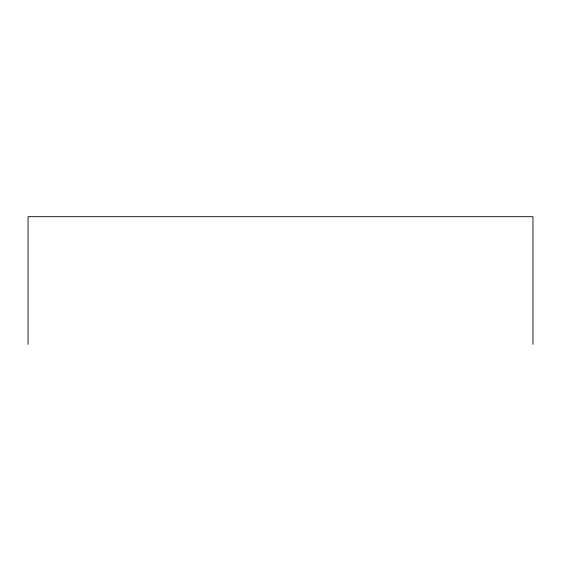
<?xml version="1.0" encoding="UTF-8"?>
<svg xmlns="http://www.w3.org/2000/svg" width="561" height="561" viewBox="0 0 561 561"><rect width="100%" height="100%" fill="white"/><g stroke="black" fill="none" stroke-linecap="round" stroke-linejoin="round"><path stroke-width="0.84" d="M532.95 344.293L532.95 216.707L28.05 216.707L28.05 344.293"/></g></svg>
